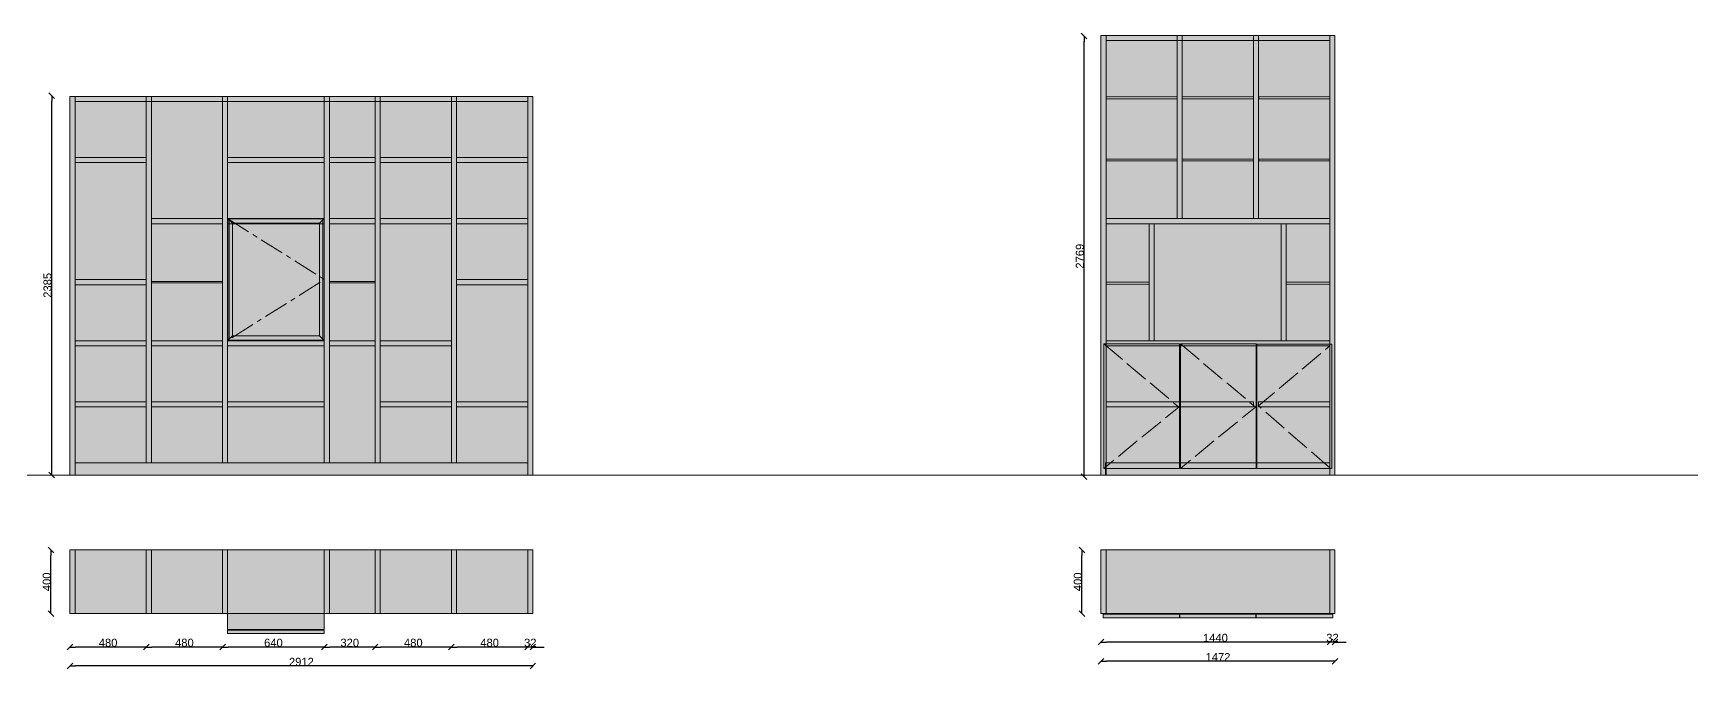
# Model space of a CAD drawing. Header units: millimetres. Extents: x -21288 to 39740, y -2987 to 21739.
# Drawn here: x 8054 to 18488, y 5854 to 9850 of the extents above; entities that cross this region are included whole.
import ezdxf

# ---------------------------------------------------------------- set-up
doc = ezdxf.new("R2010")
doc.units = ezdxf.units.MM
doc.header["$LTSCALE"] = 50
doc.header["$PDMODE"] = 1
doc.header["$PDSIZE"] = -2
doc.linetypes.add('ISO-02 Linea a tratti', pattern=[3.81, 3.048, -0.762])
doc.linetypes.add('ラインタイプ-30', pattern=[5, 3.125, -0.625, 0.625, -0.625])
doc.layers.get('0').update_dxf_attribs({"lineweight": 18})
doc.layers.add('Linee arredi', color=3, linetype='Continuous', lineweight=5)
doc.layers.add('Quote', color=7, linetype='Continuous', lineweight=5)
doc.styles.add('Arial', font='Arial.ttf')
doc.dimstyles.new('M&C_quote arredo', dxfattribs={"dimtxt": 50.344329, "dimasz": 35.34668, "dimexe": 0, "dimexo": 0, "dimgap": 0.5, "dimtad": 1, "dimdec": 0, "dimtxsty": 'Arial', "dimblk": 'VW_SLASH-2', "dimblk1": 'VW_SLASH-2', "dimblk2": 'VW_SLASH-2', "dimcen": 0, "dimse1": 1, "dimse2": 1, "dimazin": 0, "dimtfac": 1, "dimtdec": 0, "dimtix": 1, "dimtmove": 0, "dimatfit": 0, "dimldrblk": 'VW_SLASH-2', "dimfxl": 0, "dimfxlon": 1, "dimfrac": 2, "dimtolj": 1, "dimarcsym": 0})

# ---------------------------------------------------------------- blocks, each defined once
blk = doc.blocks.new('VW_SLASH-2')
at = {"color": 0, "linetype": 'ByBlock', "lineweight": -2, "transparency": 16777216}
blk.add_line((0, 0), (-1, 0), dxfattribs=at)
at = {"color": 0, "linetype": 'Continuous', "lineweight": -2, "transparency": 16777216, "flags": 128}
blk.add_lwpolyline([(0.5, 0.5), (-0.5, -0.5)], dxfattribs=at)
blk = doc.blocks.new('*D533')
at = {"layer": 'Defpoints', "color": 0, "transparency": 16777216}
for p in [(8170, 9457), (8322, 9457), (8322, 7072)]:
    blk.add_point(p, dxfattribs=at)
at = {"layer": 'Quote', "color": 0, "lineweight": -2, "transparency": 16777216}
blk.add_line((8170, 7108), (8170, 9422), dxfattribs=at)
at = {"layer": 'Quote', "color": 0, "lineweight": -2, "transparency": 16777216, "xscale": 35.3466796875, "yscale": 35.3466796875, "zscale": 35.3466796875}
for p, rotation in [((8170, 9457), 90), ((8170, 7072), 270)]:
    blk.add_blockref('VW_SLASH-2', p, dxfattribs=dict(at, rotation=rotation))
at = {"layer": 'Quote', "color": 0, "transparency": 16777216, "insert": (8144, 8265), "char_height": 50.3, "attachment_point": 5, "rotation": 90, "style": 'Arial'}
blk.add_mtext('\\A1;2385', dxfattribs=at)
blk = doc.blocks.new('*D534')
at = {"layer": 'Defpoints', "color": 0, "transparency": 16777216}
for p in [(8285, 6072), (11197, 6063), (8285, 5872)]:
    blk.add_point(p, dxfattribs=at)
at = {"layer": 'Quote', "color": 0, "lineweight": -2, "transparency": 16777216}
blk.add_line((11162, 5872), (8320, 5872), dxfattribs=at)
at = {"layer": 'Quote', "color": 0, "lineweight": -2, "transparency": 16777216, "xscale": 35.3466796875, "yscale": 35.3466796875, "zscale": 35.3466796875, "rotation": 180}
blk.add_blockref('VW_SLASH-2', (8285, 5872), dxfattribs=at)
at = {"layer": 'Quote', "color": 0, "lineweight": -2, "transparency": 16777216, "xscale": 35.3466796875, "yscale": 35.3466796875, "zscale": 35.3466796875}
blk.add_blockref('VW_SLASH-2', (11197, 5872), dxfattribs=at)
at = {"layer": 'Quote', "color": 0, "transparency": 16777216, "insert": (9741, 5898), "char_height": 50.3, "attachment_point": 5, "style": 'Arial'}
blk.add_mtext('\\A1;2912', dxfattribs=at)
blk = doc.blocks.new('*D535')
at = {"layer": 'Defpoints', "color": 0, "transparency": 16777216}
for p in [(8285, 6201), (8765, 6201), (8285, 5991)]:
    blk.add_point(p, dxfattribs=at)
at = {"layer": 'Quote', "color": 0, "lineweight": -2, "transparency": 16777216}
blk.add_line((8730, 5991), (8320, 5991), dxfattribs=at)
at = {"layer": 'Quote', "color": 0, "lineweight": -2, "transparency": 16777216, "xscale": 35.3466796875, "yscale": 35.3466796875, "zscale": 35.3466796875, "rotation": 180}
blk.add_blockref('VW_SLASH-2', (8285, 5991), dxfattribs=at)
at = {"layer": 'Quote', "color": 0, "lineweight": -2, "transparency": 16777216, "xscale": 35.3466796875, "yscale": 35.3466796875, "zscale": 35.3466796875}
blk.add_blockref('VW_SLASH-2', (8765, 5991), dxfattribs=at)
at = {"layer": 'Quote', "color": 0, "transparency": 16777216, "insert": (8525, 6018), "char_height": 50.3, "attachment_point": 5, "style": 'Arial'}
blk.add_mtext('\\A1;480', dxfattribs=at)
blk = doc.blocks.new('*D536')
at = {"layer": 'Defpoints', "color": 0, "transparency": 16777216}
for p in [(8765, 6201), (9245, 6201), (8765, 5991)]:
    blk.add_point(p, dxfattribs=at)
at = {"layer": 'Quote', "color": 0, "lineweight": -2, "transparency": 16777216}
blk.add_line((9210, 5991), (8800, 5991), dxfattribs=at)
at = {"layer": 'Quote', "color": 0, "lineweight": -2, "transparency": 16777216, "xscale": 35.3466796875, "yscale": 35.3466796875, "zscale": 35.3466796875, "rotation": 180}
blk.add_blockref('VW_SLASH-2', (8765, 5991), dxfattribs=at)
at = {"layer": 'Quote', "color": 0, "lineweight": -2, "transparency": 16777216, "xscale": 35.3466796875, "yscale": 35.3466796875, "zscale": 35.3466796875}
blk.add_blockref('VW_SLASH-2', (9245, 5991), dxfattribs=at)
at = {"layer": 'Quote', "color": 0, "transparency": 16777216, "insert": (9005, 6018), "char_height": 50.3, "attachment_point": 5, "style": 'Arial'}
blk.add_mtext('\\A1;480', dxfattribs=at)
blk = doc.blocks.new('*D537')
at = {"layer": 'Defpoints', "color": 0, "transparency": 16777216}
for p in [(9245, 6201), (9885, 6201), (9245, 5991)]:
    blk.add_point(p, dxfattribs=at)
at = {"layer": 'Quote', "color": 0, "lineweight": -2, "transparency": 16777216}
blk.add_line((9850, 5991), (9280, 5991), dxfattribs=at)
at = {"layer": 'Quote', "color": 0, "lineweight": -2, "transparency": 16777216, "xscale": 35.3466796875, "yscale": 35.3466796875, "zscale": 35.3466796875, "rotation": 180}
blk.add_blockref('VW_SLASH-2', (9245, 5991), dxfattribs=at)
at = {"layer": 'Quote', "color": 0, "lineweight": -2, "transparency": 16777216, "xscale": 35.3466796875, "yscale": 35.3466796875, "zscale": 35.3466796875}
blk.add_blockref('VW_SLASH-2', (9885, 5991), dxfattribs=at)
at = {"layer": 'Quote', "color": 0, "transparency": 16777216, "insert": (9565, 6018), "char_height": 50.3, "attachment_point": 5, "style": 'Arial'}
blk.add_mtext('\\A1;640', dxfattribs=at)
blk = doc.blocks.new('*D538')
at = {"layer": 'Defpoints', "color": 0, "transparency": 16777216}
for p in [(9885, 6201), (10205, 6201), (9885, 5991)]:
    blk.add_point(p, dxfattribs=at)
at = {"layer": 'Quote', "color": 0, "lineweight": -2, "transparency": 16777216}
blk.add_line((10170, 5991), (9920, 5991), dxfattribs=at)
at = {"layer": 'Quote', "color": 0, "lineweight": -2, "transparency": 16777216, "xscale": 35.3466796875, "yscale": 35.3466796875, "zscale": 35.3466796875, "rotation": 180}
blk.add_blockref('VW_SLASH-2', (9885, 5991), dxfattribs=at)
at = {"layer": 'Quote', "color": 0, "lineweight": -2, "transparency": 16777216, "xscale": 35.3466796875, "yscale": 35.3466796875, "zscale": 35.3466796875}
blk.add_blockref('VW_SLASH-2', (10205, 5991), dxfattribs=at)
at = {"layer": 'Quote', "color": 0, "transparency": 16777216, "insert": (10045, 6018), "char_height": 50.3, "attachment_point": 5, "style": 'Arial'}
blk.add_mtext('\\A1;320', dxfattribs=at)
blk = doc.blocks.new('*D539')
at = {"layer": 'Defpoints', "color": 0, "transparency": 16777216}
for p in [(10205, 6201), (10685, 6201), (10205, 5991)]:
    blk.add_point(p, dxfattribs=at)
at = {"layer": 'Quote', "color": 0, "lineweight": -2, "transparency": 16777216}
blk.add_line((10650, 5991), (10240, 5991), dxfattribs=at)
at = {"layer": 'Quote', "color": 0, "lineweight": -2, "transparency": 16777216, "xscale": 35.3466796875, "yscale": 35.3466796875, "zscale": 35.3466796875, "rotation": 180}
blk.add_blockref('VW_SLASH-2', (10205, 5991), dxfattribs=at)
at = {"layer": 'Quote', "color": 0, "lineweight": -2, "transparency": 16777216, "xscale": 35.3466796875, "yscale": 35.3466796875, "zscale": 35.3466796875}
blk.add_blockref('VW_SLASH-2', (10685, 5991), dxfattribs=at)
at = {"layer": 'Quote', "color": 0, "transparency": 16777216, "insert": (10445, 6018), "char_height": 50.3, "attachment_point": 5, "style": 'Arial'}
blk.add_mtext('\\A1;480', dxfattribs=at)
blk = doc.blocks.new('*D540')
at = {"layer": 'Defpoints', "color": 0, "transparency": 16777216}
for p in [(10685, 6201), (11165, 6201), (10685, 5991)]:
    blk.add_point(p, dxfattribs=at)
at = {"layer": 'Quote', "color": 0, "lineweight": -2, "transparency": 16777216}
blk.add_line((11130, 5991), (10720, 5991), dxfattribs=at)
at = {"layer": 'Quote', "color": 0, "lineweight": -2, "transparency": 16777216, "xscale": 35.3466796875, "yscale": 35.3466796875, "zscale": 35.3466796875, "rotation": 180}
blk.add_blockref('VW_SLASH-2', (10685, 5991), dxfattribs=at)
at = {"layer": 'Quote', "color": 0, "lineweight": -2, "transparency": 16777216, "xscale": 35.3466796875, "yscale": 35.3466796875, "zscale": 35.3466796875}
blk.add_blockref('VW_SLASH-2', (11165, 5991), dxfattribs=at)
at = {"layer": 'Quote', "color": 0, "transparency": 16777216, "insert": (10925, 6018), "char_height": 50.3, "attachment_point": 5, "style": 'Arial'}
blk.add_mtext('\\A1;480', dxfattribs=at)
blk = doc.blocks.new('*D541')
at = {"layer": 'Defpoints', "color": 0, "transparency": 16777216}
for p in [(11165, 6201), (11197, 6201), (11165, 5991)]:
    blk.add_point(p, dxfattribs=at)
at = {"layer": 'Quote', "color": 0, "lineweight": -2, "transparency": 16777216}
for p, q in [((11130, 5991), (11094, 5991)), ((11197, 5991), (11165, 5991)), ((11232, 5991), (11268, 5991))]:
    blk.add_line(p, q, dxfattribs=at)
at = {"layer": 'Quote', "color": 0, "lineweight": -2, "transparency": 16777216, "xscale": 35.3466796875, "yscale": 35.3466796875, "zscale": 35.3466796875}
blk.add_blockref('VW_SLASH-2', (11165, 5991), dxfattribs=at)
at = {"layer": 'Quote', "color": 0, "lineweight": -2, "transparency": 16777216, "xscale": 35.3466796875, "yscale": 35.3466796875, "zscale": 35.3466796875, "rotation": 180}
blk.add_blockref('VW_SLASH-2', (11197, 5991), dxfattribs=at)
at = {"layer": 'Quote', "color": 0, "transparency": 16777216, "insert": (11181, 6018), "char_height": 50.3, "attachment_point": 5, "style": 'Arial'}
blk.add_mtext('\\A1;32', dxfattribs=at)
blk = doc.blocks.new('*D547')
at = {"layer": 'Defpoints', "color": 0, "transparency": 16777216}
for p in [(8165, 6601), (8317, 6601), (8317, 6201)]:
    blk.add_point(p, dxfattribs=at)
at = {"layer": 'Quote', "color": 0, "lineweight": -2, "transparency": 16777216}
blk.add_line((8165, 6237), (8165, 6566), dxfattribs=at)
at = {"layer": 'Quote', "color": 0, "lineweight": -2, "transparency": 16777216, "xscale": 35.3466796875, "yscale": 35.3466796875, "zscale": 35.3466796875}
for p, rotation in [((8165, 6601), 90), ((8165, 6201), 270)]:
    blk.add_blockref('VW_SLASH-2', p, dxfattribs=dict(at, rotation=rotation))
at = {"layer": 'Quote', "color": 0, "transparency": 16777216, "insert": (8139, 6401), "char_height": 50.3, "attachment_point": 5, "rotation": 90, "style": 'Arial'}
blk.add_mtext('\\A1;400', dxfattribs=at)
blk = doc.blocks.new('Gruppo-169')
h = blk.add_hatch(color=256)
h.dxf.hatch_style = 1
h.set_gradient(color1=(196, 255, 255), tint=1)
h.paths.add_polyline_path([(-34025, -22294), (-34043, -22294), (-34043, -23002), (-34025, -23002), (-33495, -22667), (-33495, -22629)])
h.paths.add_polyline_path([(-33495, -22294), (-34025, -22294), (-33495, -22629)], flags=17)
h = blk.add_hatch(color=256)
h.dxf.hatch_style = 1
h.set_gradient(color1=(196, 255, 255), tint=1)
h.paths.add_polyline_path([(-33495, -22667), (-34025, -23002), (-33495, -23002)])
at = {"layer": 'Linee arredi', "linetype": 'Continuous', "lineweight": 5}
h = blk.add_hatch(color=252, dxfattribs=at)
h.paths.add_polyline_path([(-34073, -22264), (-34073, -23032), (-33465, -23032), (-33465, -22264)])
h.paths.add_polyline_path([(-33495, -23002), (-34043, -23002), (-34043, -22294), (-33495, -22294)], flags=16)
h = blk.add_hatch(color=256, dxfattribs=at)
h.set_gradient(color1=(187, 187, 187), color2=(187, 187, 187))
h.paths.add_polyline_path([(-34073, -22264), (-33465, -22264), (-33465, -22267), (-34073, -22267)])
h = blk.add_hatch(color=256, dxfattribs=at)
h.set_gradient(color1=(187, 187, 187), color2=(136, 136, 136), name='CYLINDER')
h.paths.add_polyline_path([(-34073, -22267), (-34063, -22267), (-34063, -23029), (-34073, -23029)])
h = blk.add_hatch(color=256, dxfattribs=at)
h.set_gradient(color1=(187, 187, 187), color2=(136, 136, 136), name='INVCYLINDER')
h.paths.add_polyline_path([(-33465, -23029), (-33475, -23029), (-33475, -22267), (-33465, -22267)])
h = blk.add_hatch(color=256, dxfattribs=at)
h.set_gradient(color1=(187, 187, 187), color2=(187, 187, 187))
h.paths.add_polyline_path([(-34073, -23029), (-33465, -23029), (-33465, -23032), (-34073, -23032)])
at = {"layer": 'Linee arredi'}
for p, q in [((-34073, -22264), (-34043, -22294)), ((-33465, -22264), (-33495, -22294)), ((-34043, -23002), (-34073, -23032)), ((-33495, -23002), (-33465, -23032))]:
    blk.add_line(p, q, dxfattribs=at)
at = {"layer": 'Linee arredi', "flags": 128}
for points in [[(-34073, -22264), (-34073, -23032), (-33465, -23032), (-33465, -22264)], [(-34073, -22264), (-33465, -22264), (-33465, -22267), (-34073, -22267)], [(-34073, -22267), (-34063, -22267), (-34063, -23029), (-34073, -23029)], [(-33495, -23002), (-34043, -23002), (-34043, -22294), (-33495, -22294)], [(-33465, -23029), (-33475, -23029), (-33475, -22267), (-33465, -22267)], [(-34073, -23029), (-33465, -23029), (-33465, -23032), (-34073, -23032)]]:
    blk.add_lwpolyline(points, close=True, dxfattribs=at)
at = {"layer": 'Linee arredi', "linetype": 'ラインタイプ-30', "lineweight": 5, "flags": 128}
blk.add_lwpolyline([(-34073, -22264), (-33465, -22648), (-34073, -23032)], dxfattribs=at)
blk = doc.blocks.new('*D548')
at = {"layer": 'Defpoints', "color": 0, "transparency": 16777216}
for p in [(14665, 9832), (14771, 9832), (15128, 7063)]:
    blk.add_point(p, dxfattribs=at)
at = {"layer": 'Quote', "color": 0, "lineweight": -2, "transparency": 16777216}
blk.add_line((14665, 7099), (14665, 9797), dxfattribs=at)
at = {"layer": 'Quote', "color": 0, "lineweight": -2, "transparency": 16777216, "xscale": 35.3466796875, "yscale": 35.3466796875, "zscale": 35.3466796875}
for p, rotation in [((14665, 9832), 90), ((14665, 7063), 270)]:
    blk.add_blockref('VW_SLASH-2', p, dxfattribs=dict(at, rotation=rotation))
at = {"layer": 'Quote', "color": 0, "transparency": 16777216, "insert": (14638, 8448), "char_height": 50.3, "attachment_point": 5, "rotation": 90, "style": 'Arial'}
blk.add_mtext('\\A1;2769', dxfattribs=at)
blk = doc.blocks.new('*D549')
at = {"layer": 'Defpoints', "color": 0, "transparency": 16777216}
for p in [(14771, 7148), (16211, 7072), (14771, 6022)]:
    blk.add_point(p, dxfattribs=at)
at = {"layer": 'Quote', "color": 0, "lineweight": -2, "transparency": 16777216}
blk.add_line((16175, 6022), (14806, 6022), dxfattribs=at)
at = {"layer": 'Quote', "color": 0, "lineweight": -2, "transparency": 16777216, "xscale": 35.3466796875, "yscale": 35.3466796875, "zscale": 35.3466796875, "rotation": 180}
blk.add_blockref('VW_SLASH-2', (14771, 6022), dxfattribs=at)
at = {"layer": 'Quote', "color": 0, "lineweight": -2, "transparency": 16777216, "xscale": 35.3466796875, "yscale": 35.3466796875, "zscale": 35.3466796875}
blk.add_blockref('VW_SLASH-2', (16211, 6022), dxfattribs=at)
at = {"layer": 'Quote', "color": 0, "transparency": 16777216, "insert": (15491, 6049), "char_height": 50.3, "attachment_point": 5, "style": 'Arial'}
blk.add_mtext('\\A1;1440', dxfattribs=at)
blk = doc.blocks.new('*D550')
at = {"layer": 'Defpoints', "color": 0, "transparency": 16777216}
for p in [(16211, 7072), (16243, 7072), (16211, 6022)]:
    blk.add_point(p, dxfattribs=at)
at = {"layer": 'Quote', "color": 0, "lineweight": -2, "transparency": 16777216}
for p, q in [((16175, 6022), (16140, 6022)), ((16243, 6022), (16211, 6022)), ((16278, 6022), (16313, 6022))]:
    blk.add_line(p, q, dxfattribs=at)
at = {"layer": 'Quote', "color": 0, "lineweight": -2, "transparency": 16777216, "xscale": 35.3466796875, "yscale": 35.3466796875, "zscale": 35.3466796875}
blk.add_blockref('VW_SLASH-2', (16211, 6022), dxfattribs=at)
at = {"layer": 'Quote', "color": 0, "lineweight": -2, "transparency": 16777216, "xscale": 35.3466796875, "yscale": 35.3466796875, "zscale": 35.3466796875, "rotation": 180}
blk.add_blockref('VW_SLASH-2', (16243, 6022), dxfattribs=at)
at = {"layer": 'Quote', "color": 0, "transparency": 16777216, "insert": (16227, 6049), "char_height": 50.3, "attachment_point": 5, "style": 'Arial'}
blk.add_mtext('\\A1;32', dxfattribs=at)
blk = doc.blocks.new('*D551')
at = {"layer": 'Defpoints', "color": 0, "transparency": 16777216}
for p in [(14771, 7072), (16243, 7072), (14771, 5902)]:
    blk.add_point(p, dxfattribs=at)
at = {"layer": 'Quote', "color": 0, "lineweight": -2, "transparency": 16777216}
blk.add_line((16207, 5902), (14806, 5902), dxfattribs=at)
at = {"layer": 'Quote', "color": 0, "lineweight": -2, "transparency": 16777216, "xscale": 35.3466796875, "yscale": 35.3466796875, "zscale": 35.3466796875, "rotation": 180}
blk.add_blockref('VW_SLASH-2', (14771, 5902), dxfattribs=at)
at = {"layer": 'Quote', "color": 0, "lineweight": -2, "transparency": 16777216, "xscale": 35.3466796875, "yscale": 35.3466796875, "zscale": 35.3466796875}
blk.add_blockref('VW_SLASH-2', (16243, 5902), dxfattribs=at)
at = {"layer": 'Quote', "color": 0, "transparency": 16777216, "insert": (15507, 5928), "char_height": 50.3, "attachment_point": 5, "style": 'Arial'}
blk.add_mtext('\\A1;1472', dxfattribs=at)
blk = doc.blocks.new('*D562')
at = {"layer": 'Defpoints', "color": 0, "transparency": 16777216}
for p in [(14651, 6601), (14803, 6601), (14803, 6201)]:
    blk.add_point(p, dxfattribs=at)
at = {"layer": 'Quote', "color": 0, "lineweight": -2, "transparency": 16777216}
blk.add_line((14651, 6237), (14651, 6566), dxfattribs=at)
at = {"layer": 'Quote', "color": 0, "lineweight": -2, "transparency": 16777216, "xscale": 35.3466796875, "yscale": 35.3466796875, "zscale": 35.3466796875}
for p, rotation in [((14651, 6601), 90), ((14651, 6201), 270)]:
    blk.add_blockref('VW_SLASH-2', p, dxfattribs=dict(at, rotation=rotation))
at = {"layer": 'Quote', "color": 0, "transparency": 16777216, "insert": (14625, 6401), "char_height": 50.3, "attachment_point": 5, "rotation": 90, "style": 'Arial'}
blk.add_mtext('\\A1;400', dxfattribs=at)

msp = doc.modelspace()

# ---------------------------------------------------------------- hatches: boundary and pattern name
at = {"layer": 'Linee arredi'}
h = msp.add_hatch(color=7, dxfattribs=at)
h.dxf.hatch_style = 1
h.paths.add_polyline_path([(14770.65, 9836.47), (14802.65, 9836.47), (14802.65, 7072.47), (14770.65, 7072.47)])
h = msp.add_hatch(color=7, dxfattribs=at)
h.dxf.hatch_style = 1
h.paths.add_polyline_path([(14802.65, 9804.47), (14802.65, 9836.47), (16210.65, 9836.47), (16210.65, 9804.47)])
h = msp.add_hatch(color=7, dxfattribs=at)
h.dxf.hatch_style = 1
h.paths.add_polyline_path([(15249.65, 9836.47), (15281.65, 9836.47), (15281.65, 8684.58), (15249.65, 8684.58)])
h = msp.add_hatch(color=7, dxfattribs=at)
h.dxf.hatch_style = 1
h.paths.add_polyline_path([(15730.65, 9836.47), (15762.65, 9836.47), (15762.65, 8684.58), (15730.65, 8684.58)])
h = msp.add_hatch(color=7, dxfattribs=at)
h.dxf.hatch_style = 1
h.paths.add_polyline_path([(16210.65, 9836.47), (16242.65, 9836.47), (16242.65, 7072.47), (16210.65, 7072.47)])
h = msp.add_hatch(color=254, dxfattribs=at)
h.dxf.hatch_style = 1
h.paths.add_polyline_path([(15249.65, 9804.47), (14802.65, 9804.47), (14802.65, 9448.99), (15249.65, 9448.99)])
h = msp.add_hatch(color=254, dxfattribs=at)
h.dxf.hatch_style = 1
h.paths.add_polyline_path([(15730.65, 9058.52), (15730.65, 9436.99), (15281.65, 9436.99), (15281.65, 9058.52)])
h.paths.add_polyline_path([(15730.65, 9448.99), (15730.65, 9804.47), (15281.65, 9804.47), (15281.65, 9448.99)])
h.paths.add_polyline_path([(15281.65, 9046.52), (15281.65, 8684.58), (15730.65, 8684.58), (15730.65, 9046.52)])
h = msp.add_hatch(color=254, dxfattribs=at)
h.dxf.hatch_style = 1
h.paths.add_polyline_path([(15762.65, 8684.58), (16210.65, 8684.58), (16210.65, 9046.52), (15762.65, 9046.52)])
h.paths.add_polyline_path([(15762.65, 9058.52), (16210.65, 9058.52), (16210.65, 9436.99), (15762.65, 9436.99)])
h.paths.add_polyline_path([(16210.65, 9448.99), (16210.65, 9804.47), (15762.65, 9804.47), (15762.65, 9448.99)])
h = msp.add_hatch(color=7, dxfattribs=at)
h.dxf.hatch_style = 1
h.paths.add_polyline_path([(8284.98, 9452.47), (8316.98, 9452.47), (8316.98, 7072.47), (8284.98, 7072.47)])
h = msp.add_hatch(color=7, dxfattribs=at)
h.dxf.hatch_style = 1
h.paths.add_polyline_path([(8316.98, 9420.47), (8316.98, 9452.47), (11164.98, 9452.47), (11164.98, 9420.47)])
h = msp.add_hatch(color=254, dxfattribs=at)
h.dxf.hatch_style = 1
h.paths.add_polyline_path([(8316.98, 9420.47), (8316.98, 9068.52), (8764.98, 9068.52), (8764.98, 9420.47)])
h.paths.add_polyline_path([(8316.98, 8300.63), (8764.98, 8300.63), (8764.98, 9036.52), (8316.98, 9036.52)])
h.paths.add_polyline_path([(8796.98, 8684.58), (9244.98, 8684.58), (9244.98, 9420.47), (8796.98, 9420.47)])
h.paths.add_polyline_path([(8796.98, 8652.58), (8796.98, 8288.58), (9244.98, 8288.58), (9244.98, 8652.58)])
h.paths.add_polyline_path([(8796.98, 8280.58), (8796.98, 7916.68), (9244.98, 7916.68), (9244.98, 8280.58)])
h.paths.add_polyline_path([(8316.98, 8268.63), (8316.98, 7916.68), (8764.98, 7916.68), (8764.98, 8268.63)])
h.paths.add_polyline_path([(9884.98, 8685.68), (9884.98, 9036.52), (9276.98, 9036.52), (9276.98, 8685.9), (9277.21, 8685.68)])
h.paths.add_polyline_path([(9884.98, 9068.52), (9884.98, 9420.47), (9276.98, 9420.47), (9276.98, 9068.52)])
h.paths.add_polyline_path([(9916.98, 9068.52), (10204.98, 9068.52), (10204.98, 9420.47), (9916.98, 9420.47)])
h.paths.add_polyline_path([(9916.98, 8684.58), (10204.98, 8684.58), (10204.98, 9036.52), (9916.98, 9036.52)])
h.paths.add_polyline_path([(10236.98, 9036.52), (10236.98, 8684.58), (10684.98, 8684.58), (10684.98, 9036.52)])
h.paths.add_polyline_path([(10236.98, 9420.47), (10236.98, 9068.52), (10684.98, 9068.52), (10684.98, 9420.47)])
h.paths.add_polyline_path([(11164.98, 9068.52), (11164.98, 9420.47), (10716.98, 9420.47), (10716.98, 9068.52)])
h.paths.add_polyline_path([(10716.98, 9036.52), (10716.98, 8684.58), (11164.98, 8684.58), (11164.98, 9036.52)])
h.paths.add_polyline_path([(11164.98, 8300.63), (11164.98, 8652.58), (10716.98, 8652.58), (10716.98, 8300.63)])
h.paths.add_polyline_path([(10684.98, 8652.58), (10236.98, 8652.58), (10236.98, 7916.68), (10684.98, 7916.68)])
h.paths.add_polyline_path([(10204.98, 8652.58), (9916.98, 8652.58), (9916.98, 8288.58), (10204.98, 8288.58)])
h.paths.add_polyline_path([(10204.98, 8280.58), (9916.98, 8280.58), (9916.98, 7916.68), (10204.98, 7916.68)])
h.paths.add_polyline_path([(9916.98, 7884.68), (9916.98, 7148.47), (10204.98, 7148.47), (10204.98, 7884.68)])
h.paths.add_polyline_path([(10236.98, 7884.68), (10236.98, 7532.73), (10684.98, 7532.73), (10684.98, 7884.68)])
h.paths.add_polyline_path([(11164.98, 8268.63), (10716.98, 8268.63), (10716.98, 7532.73), (11164.98, 7532.73)])
h.paths.add_polyline_path([(10716.98, 7500.73), (10716.98, 7148.47), (11164.98, 7148.47), (11164.98, 7500.73)])
h.paths.add_polyline_path([(10684.98, 7500.73), (10236.98, 7500.73), (10236.98, 7148.47), (10684.98, 7148.47)])
h.paths.add_polyline_path([(9884.98, 7500.73), (9276.98, 7500.73), (9276.98, 7148.47), (9884.98, 7148.47)])
h.paths.add_polyline_path([(9884.98, 7532.73), (9884.98, 7884.68), (9276.98, 7884.68), (9276.98, 7532.73)])
h.paths.add_polyline_path([(9244.98, 7884.68), (8796.98, 7884.68), (8796.98, 7532.73), (9244.98, 7532.73)])
h.paths.add_polyline_path([(9244.98, 7500.73), (8796.98, 7500.73), (8796.98, 7148.47), (9244.98, 7148.47)])
h.paths.add_polyline_path([(8316.98, 7500.73), (8316.98, 7148.47), (8764.98, 7148.47), (8764.98, 7500.73)])
h.paths.add_polyline_path([(8764.98, 7532.73), (8764.98, 7884.68), (8316.98, 7884.68), (8316.98, 7532.73)])
h = msp.add_hatch(color=7, dxfattribs=at)
h.dxf.hatch_style = 1
h.paths.add_polyline_path([(8764.98, 9452.47), (8796.98, 9452.47), (8796.98, 7148.47), (8764.98, 7148.47)])
h = msp.add_hatch(color=7, dxfattribs=at)
h.dxf.hatch_style = 1
h.paths.add_polyline_path([(9244.98, 9452.47), (9276.98, 9452.47), (9276.98, 7148.47), (9244.98, 7148.47)])
h = msp.add_hatch(color=7, dxfattribs=at)
h.dxf.hatch_style = 1
h.paths.add_polyline_path([(9884.98, 9452.47), (9916.98, 9452.47), (9916.98, 7148.47), (9884.98, 7148.47)])
h = msp.add_hatch(color=7, dxfattribs=at)
h.dxf.hatch_style = 1
h.paths.add_polyline_path([(10204.98, 9452.47), (10236.98, 9452.47), (10236.98, 7148.47), (10204.98, 7148.47)])
h = msp.add_hatch(color=7, dxfattribs=at)
h.dxf.hatch_style = 1
h.paths.add_polyline_path([(10684.98, 9452.47), (10716.98, 9452.47), (10716.98, 7148.47), (10684.98, 7148.47)])
h = msp.add_hatch(color=7, dxfattribs=at)
h.dxf.hatch_style = 1
h.paths.add_polyline_path([(11164.98, 9452.47), (11196.98, 9452.47), (11196.98, 7072.47), (11164.98, 7072.47)])
h = msp.add_hatch(color=254, dxfattribs=at)
h.dxf.hatch_style = 1
h.paths.add_polyline_path([(15249.65, 9436.99), (14802.65, 9436.99), (14802.65, 9058.52), (15249.65, 9058.52)])
h.paths.add_polyline_path([(15249.65, 9046.52), (14802.65, 9046.52), (14802.65, 8684.58), (15249.65, 8684.58)])
h = msp.add_hatch(color=7, dxfattribs=at)
h.dxf.hatch_style = 1
h.paths.add_polyline_path([(8316.98, 9036.52), (8316.98, 9068.52), (8764.98, 9068.52), (8764.98, 9036.52)])
h = msp.add_hatch(color=7, dxfattribs=at)
h.dxf.hatch_style = 1
h.paths.add_polyline_path([(9276.98, 9036.52), (9276.98, 9068.52), (9884.98, 9068.52), (9884.98, 9036.52)])
h = msp.add_hatch(color=7, dxfattribs=at)
h.dxf.hatch_style = 1
h.paths.add_polyline_path([(9916.98, 9036.52), (9916.98, 9068.52), (10204.98, 9068.52), (10204.98, 9036.52)])
h = msp.add_hatch(color=7, dxfattribs=at)
h.dxf.hatch_style = 1
h.paths.add_polyline_path([(10236.98, 9036.52), (10236.98, 9068.52), (10684.98, 9068.52), (10684.98, 9036.52)])
h = msp.add_hatch(color=7, dxfattribs=at)
h.dxf.hatch_style = 1
h.paths.add_polyline_path([(10716.98, 9036.52), (10716.98, 9068.52), (11164.98, 9068.52), (11164.98, 9036.52)])
h = msp.add_hatch(color=7, dxfattribs=at)
h.dxf.hatch_style = 1
h.paths.add_polyline_path([(8796.98, 8652.58), (8796.98, 8684.58), (9244.98, 8684.58), (9244.98, 8652.58)])
h = msp.add_hatch(color=7, dxfattribs=at)
h.dxf.hatch_style = 1
h.paths.add_polyline_path([(9916.98, 8652.58), (9916.98, 8684.58), (10204.98, 8684.58), (10204.98, 8652.58)])
h = msp.add_hatch(color=7, dxfattribs=at)
h.dxf.hatch_style = 1
h.paths.add_polyline_path([(10236.98, 8652.58), (10236.98, 8684.58), (10684.98, 8684.58), (10684.98, 8652.58)])
h = msp.add_hatch(color=7, dxfattribs=at)
h.dxf.hatch_style = 1
h.paths.add_polyline_path([(10716.98, 8652.58), (10716.98, 8684.58), (11164.98, 8684.58), (11164.98, 8652.58)])
h = msp.add_hatch(color=7, dxfattribs=at)
h.dxf.hatch_style = 1
h.paths.add_polyline_path([(14802.65, 8652.58), (14802.65, 8684.58), (16210.65, 8684.58), (16210.65, 8652.58)])
h = msp.add_hatch(color=253, dxfattribs=at)
h.dxf.hatch_style = 1
h.paths.add_polyline_path([(9244.98, 8652.58), (8796.98, 8652.58), (8796.98, 8288.58), (9244.98, 8288.58)])
h.paths.add_polyline_path([(9244.98, 7916.68), (9244.98, 8280.58), (8796.98, 8280.58), (8796.98, 7916.68)])
h = msp.add_hatch(color=253, dxfattribs=at)
h.dxf.hatch_style = 1
h.paths.add_polyline_path([(10204.98, 8288.58), (10204.98, 8652.58), (9916.98, 8652.58), (9916.98, 8288.58)])
h.paths.add_polyline_path([(9916.98, 7916.68), (10204.98, 7916.68), (10204.98, 8280.58), (9916.98, 8280.58)])
h = msp.add_hatch(color=253, dxfattribs=at)
h.dxf.hatch_style = 1
h.paths.add_polyline_path([(10236.98, 7916.68), (10684.98, 7916.68), (10684.98, 8652.58), (10236.98, 8652.58)])
h = msp.add_hatch(color=253, dxfattribs=at)
h.dxf.hatch_style = 1
h.paths.add_polyline_path([(15935.65, 8284.63), (16210.65, 8284.63), (16210.65, 8652.58), (15935.65, 8652.58)])
h.paths.add_polyline_path([(15073.65, 8652.58), (14802.65, 8652.58), (14802.65, 8284.63), (15073.65, 8284.63)])
h.paths.add_polyline_path([(15105.65, 8652.58), (15105.65, 7916.68), (15903.65, 7916.68), (15903.65, 8652.58)])
h.paths.add_polyline_path([(15935.65, 7916.68), (16210.65, 7916.68), (16210.65, 8272.63), (15935.65, 8272.63)])
h.paths.add_polyline_path([(15073.65, 8272.63), (14802.65, 8272.63), (14802.65, 7916.68), (15073.65, 7916.68)])
h = msp.add_hatch(color=7, dxfattribs=at)
h.dxf.hatch_style = 1
h.paths.add_polyline_path([(15073.65, 8652.58), (15105.65, 8652.58), (15105.65, 7916.68), (15073.65, 7916.68)])
h = msp.add_hatch(color=7, dxfattribs=at)
h.dxf.hatch_style = 1
h.paths.add_polyline_path([(15903.65, 8652.58), (15935.65, 8652.58), (15935.65, 7916.68), (15903.65, 7916.68)])
h = msp.add_hatch(color=7, dxfattribs=at)
h.dxf.hatch_style = 1
h.paths.add_polyline_path([(8316.98, 8268.63), (8316.98, 8300.63), (8764.98, 8300.63), (8764.98, 8268.63)])
h = msp.add_hatch(color=7, dxfattribs=at)
h.dxf.hatch_style = 1
h.paths.add_polyline_path([(10716.98, 8268.63), (10716.98, 8300.63), (11164.98, 8300.63), (11164.98, 8268.63)])
h = msp.add_hatch(color=7, dxfattribs=at)
h.dxf.hatch_style = 1
h.paths.add_polyline_path([(8316.98, 7884.68), (8316.98, 7916.68), (8764.98, 7916.68), (8764.98, 7884.68)])
h = msp.add_hatch(color=7, dxfattribs=at)
h.dxf.hatch_style = 1
h.paths.add_polyline_path([(8796.98, 7884.68), (8796.98, 7916.68), (9244.98, 7916.68), (9244.98, 7884.68)])
h = msp.add_hatch(color=7, dxfattribs=at)
h.dxf.hatch_style = 1
h.paths.add_polyline_path([(9276.98, 7884.68), (9276.98, 7916.68), (9884.98, 7916.68), (9884.98, 7884.68)])
h = msp.add_hatch(color=7, dxfattribs=at)
h.dxf.hatch_style = 1
h.paths.add_polyline_path([(9916.98, 7884.68), (9916.98, 7916.68), (10204.98, 7916.68), (10204.98, 7884.68)])
h = msp.add_hatch(color=7, dxfattribs=at)
h.dxf.hatch_style = 1
h.paths.add_polyline_path([(10236.98, 7884.68), (10236.98, 7916.68), (10684.98, 7916.68), (10684.98, 7884.68)])
h = msp.add_hatch(color=252, dxfattribs=at)
h.dxf.hatch_style = 1
h.paths.add_polyline_path([(14788.65, 7896.49), (15264.99, 7896.49), (15264.99, 7113.78), (14788.65, 7113.78)])
h = msp.add_hatch(color=7, dxfattribs=at)
h.dxf.hatch_style = 1
h.paths.add_polyline_path([(14802.64, 7884.68), (14802.64, 7916.68), (16210.65, 7916.68), (16210.65, 7884.68)])
h = msp.add_hatch(color=252, dxfattribs=at)
h.dxf.hatch_style = 1
h.paths.add_polyline_path([(15270.98, 7896.49), (15747.31, 7896.49), (15747.31, 7113.78), (15270.98, 7113.78)])
h = msp.add_hatch(color=252, dxfattribs=at)
h.dxf.hatch_style = 1
h.paths.add_polyline_path([(15751.65, 7895.49), (16222.65, 7895.49), (16222.65, 7113.78), (15751.65, 7113.78)])
h = msp.add_hatch(color=7, dxfattribs=at)
h.dxf.hatch_style = 1
h.paths.add_polyline_path([(8316.98, 7500.73), (8316.98, 7532.73), (8764.98, 7532.73), (8764.98, 7500.73)])
h = msp.add_hatch(color=7, dxfattribs=at)
h.dxf.hatch_style = 1
h.paths.add_polyline_path([(8796.98, 7500.73), (8796.98, 7532.73), (9244.98, 7532.73), (9244.98, 7500.73)])
h = msp.add_hatch(color=7, dxfattribs=at)
h.dxf.hatch_style = 1
h.paths.add_polyline_path([(9276.98, 7500.73), (9276.98, 7532.73), (9884.98, 7532.73), (9884.98, 7500.73)])
h = msp.add_hatch(color=7, dxfattribs=at)
h.dxf.hatch_style = 1
h.paths.add_polyline_path([(10236.98, 7500.73), (10236.98, 7532.73), (10684.98, 7532.73), (10684.98, 7500.73)])
h = msp.add_hatch(color=7, dxfattribs=at)
h.dxf.hatch_style = 1
h.paths.add_polyline_path([(10716.98, 7500.73), (10716.98, 7532.73), (11164.98, 7532.73), (11164.98, 7500.73)])
h = msp.add_hatch(color=7, dxfattribs=at)
h.dxf.hatch_style = 1
h.paths.add_polyline_path([(8316.98, 7072.47), (8316.98, 7148.47), (11164.98, 7148.47), (11164.98, 7072.47)])
h = msp.add_hatch(color=7, dxfattribs=at)
h.dxf.hatch_style = 1
h.paths.add_polyline_path([(14799.65, 7072.47), (14799.65, 7148.47), (16210.65, 7148.47), (16210.65, 7072.47)])
h = msp.add_hatch(color=7, dxfattribs=at)
h.dxf.hatch_style = 1
h.paths.add_polyline_path([(8284.98, 6601.49), (8316.98, 6601.49), (8316.98, 6201.49), (8284.98, 6201.49)])
h = msp.add_hatch(color=7, dxfattribs=at)
h.dxf.hatch_style = 1
h.paths.add_polyline_path([(8316.98, 6601.49), (8764.98, 6601.49), (8764.98, 6201.49), (8316.98, 6201.49)])
h = msp.add_hatch(color=7, dxfattribs=at)
h.dxf.hatch_style = 1
h.paths.add_polyline_path([(8764.98, 6601.49), (8796.98, 6601.49), (8796.98, 6201.49), (8764.98, 6201.49)])
h = msp.add_hatch(color=7, dxfattribs=at)
h.dxf.hatch_style = 1
h.paths.add_polyline_path([(8796.98, 6601.49), (9244.98, 6601.49), (9244.98, 6201.49), (8796.98, 6201.49)])
h = msp.add_hatch(color=7, dxfattribs=at)
h.dxf.hatch_style = 1
h.paths.add_polyline_path([(9244.98, 6601.49), (9276.98, 6601.49), (9276.98, 6201.49), (9244.98, 6201.49)])
h = msp.add_hatch(color=7, dxfattribs=at)
h.dxf.hatch_style = 1
h.paths.add_polyline_path([(9276.98, 6601.49), (9884.98, 6601.49), (9884.98, 6201.49), (9276.98, 6201.49)])
h = msp.add_hatch(color=7, dxfattribs=at)
h.dxf.hatch_style = 1
h.paths.add_polyline_path([(9884.98, 6601.49), (9916.98, 6601.49), (9916.98, 6201.49), (9884.98, 6201.49)])
h = msp.add_hatch(color=7, dxfattribs=at)
h.dxf.hatch_style = 1
h.paths.add_polyline_path([(9916.98, 6601.49), (10204.98, 6601.49), (10204.98, 6201.49), (9916.98, 6201.49)])
h = msp.add_hatch(color=7, dxfattribs=at)
h.dxf.hatch_style = 1
h.paths.add_polyline_path([(10204.98, 6601.49), (10236.98, 6601.49), (10236.98, 6201.49), (10204.98, 6201.49)])
h = msp.add_hatch(color=7, dxfattribs=at)
h.dxf.hatch_style = 1
h.paths.add_polyline_path([(10236.98, 6601.49), (10684.98, 6601.49), (10684.98, 6201.49), (10236.98, 6201.49)])
h = msp.add_hatch(color=7, dxfattribs=at)
h.dxf.hatch_style = 1
h.paths.add_polyline_path([(10684.98, 6601.49), (10716.98, 6601.49), (10716.98, 6201.49), (10684.98, 6201.49)])
h = msp.add_hatch(color=7, dxfattribs=at)
h.dxf.hatch_style = 1
h.paths.add_polyline_path([(10716.98, 6601.49), (11164.98, 6601.49), (11164.98, 6201.49), (10716.98, 6201.49)])
h = msp.add_hatch(color=7, dxfattribs=at)
h.dxf.hatch_style = 1
h.paths.add_polyline_path([(11164.98, 6601.49), (11196.98, 6601.49), (11196.98, 6201.49), (11164.98, 6201.49)])
h = msp.add_hatch(color=7, dxfattribs=at)
h.dxf.hatch_style = 1
h.paths.add_polyline_path([(14770.65, 6601.49), (14802.65, 6601.49), (14802.65, 6201.49), (14770.65, 6201.49)])
h = msp.add_hatch(color=7, dxfattribs=at)
h.dxf.hatch_style = 1
h.paths.add_polyline_path([(14802.65, 6601.49), (16210.65, 6601.49), (16210.65, 6201.49), (14802.65, 6201.49)])
h = msp.add_hatch(color=7, dxfattribs=at)
h.dxf.hatch_style = 1
h.paths.add_polyline_path([(16210.65, 6601.49), (16242.65, 6601.49), (16242.65, 6201.49), (16210.65, 6201.49)])
h = msp.add_hatch(color=252, dxfattribs=at)
h.dxf.hatch_style = 1
h.paths.add_polyline_path([(9276.98, 6201.49), (9884.98, 6201.49), (9884.98, 6101.49), (9276.98, 6101.49)])
h = msp.add_hatch(color=252, dxfattribs=at)
h.dxf.hatch_style = 1
h.paths.add_polyline_path([(15264.99, 6197.47), (14785.65, 6197.47), (14785.65, 6175.47), (15264.99, 6175.47)])
h.paths.add_polyline_path([(15745.32, 6197.47), (15266.99, 6197.47), (15266.99, 6175.47), (15745.32, 6175.47)])
h.paths.add_polyline_path([(16229.18, 6197.47), (15747.32, 6197.47), (15747.32, 6175.47), (16229.18, 6175.47)])
h = msp.add_hatch(color=252, dxfattribs=at)
h.dxf.hatch_style = 1
h.paths.add_polyline_path([(9276.98, 6097.49), (9884.98, 6097.49), (9884.98, 6075.49), (9276.98, 6075.49)])

# ---------------------------------------------------------------- linework, layer by layer
msp.add_line((-21288.29, 7072.47), (39673.86, 7072.47))
at = {"layer": 'Linee arredi', "linetype": 'Continuous', "lineweight": 15, "transparency": 33554687, "flags": 128}
for points in [[(14770.65, 9836.47), (14802.65, 9836.47), (14802.65, 7072.47), (14770.65, 7072.47)], [(14802.65, 9804.47), (14802.65, 9836.47), (16210.65, 9836.47), (16210.65, 9804.47)], [(15249.65, 9836.47), (15281.65, 9836.47), (15281.65, 8684.58), (15249.65, 8684.58)], [(15730.65, 9836.47), (15762.65, 9836.47), (15762.65, 8684.58), (15730.65, 8684.58)], [(16210.65, 9836.47), (16242.65, 9836.47), (16242.65, 7072.47), (16210.65, 7072.47)], [(14802.65, 9436.99), (14802.65, 9448.99), (15249.65, 9448.99), (15249.65, 9436.99)], [(15281.65, 9436.99), (15281.65, 9448.99), (15730.65, 9448.99), (15730.65, 9436.99)], [(15763.65, 9436.99), (15763.65, 9448.99), (16210.65, 9448.99), (16210.65, 9436.99)], [(14802.65, 9046.52), (14802.65, 9058.52), (15249.65, 9058.52), (15249.65, 9046.52)], [(15281.65, 9046.52), (15281.65, 9058.52), (15730.65, 9058.52), (15730.65, 9046.52)], [(15763.65, 9046.52), (15763.65, 9058.52), (16210.65, 9058.52), (16210.65, 9046.52)], [(14802.65, 8652.58), (14802.65, 8684.58), (16210.65, 8684.58), (16210.65, 8652.58)], [(15073.65, 8652.58), (15105.65, 8652.58), (15105.65, 7916.68), (15073.65, 7916.68)], [(15903.65, 8652.58), (15935.65, 8652.58), (15935.65, 7916.68), (15903.65, 7916.68)], [(14802.66, 8272.63), (14802.66, 8284.63), (15073.65, 8284.63), (15073.65, 8272.63)], [(15935.66, 8272.63), (15935.66, 8284.63), (16209.65, 8284.63), (16209.65, 8272.63)], [(14788.65, 7896.49), (15264.99, 7896.49), (15264.99, 7113.78), (14788.65, 7113.78)], [(14802.64, 7884.68), (14802.64, 7916.68), (16210.65, 7916.68), (16210.65, 7884.68)], [(15270.98, 7896.49), (15747.31, 7896.49), (15747.31, 7113.78), (15270.98, 7113.78)], [(15751.65, 7895.49), (16222.65, 7895.49), (16222.65, 7113.78), (15751.65, 7113.78)], [(14802.65, 7500.73), (14802.65, 7532.73), (15730.65, 7532.73), (15730.65, 7500.73)], [(15762.65, 7500.73), (15762.65, 7532.73), (16210.65, 7532.73), (16210.65, 7500.73)], [(14799.65, 7072.47), (14799.65, 7148.47), (16210.65, 7148.47), (16210.65, 7072.47)], [(14770.65, 6601.49), (14802.65, 6601.49), (14802.65, 6201.49), (14770.65, 6201.49)], [(14802.65, 6601.49), (16210.65, 6601.49), (16210.65, 6201.49), (14802.65, 6201.49)], [(16210.65, 6601.49), (16242.65, 6601.49), (16242.65, 6201.49), (16210.65, 6201.49)], [(15264.99, 6197.47), (14785.65, 6197.47), (14785.65, 6175.47), (15264.99, 6175.47)], [(15745.32, 6197.47), (15266.99, 6197.47), (15266.99, 6175.47), (15745.32, 6175.47)], [(16229.18, 6197.47), (15747.32, 6197.47), (15747.32, 6175.47), (16229.18, 6175.47)]]:
    msp.add_lwpolyline(points, close=True, dxfattribs=at)
at = {"layer": 'Linee arredi', "linetype": 'Continuous', "lineweight": 5, "transparency": 33554687, "flags": 128}
for points in [[(8284.98, 9452.47), (8316.98, 9452.47), (8316.98, 7072.47), (8284.98, 7072.47)], [(8316.98, 9420.47), (8316.98, 9452.47), (11164.98, 9452.47), (11164.98, 9420.47)], [(8764.98, 9452.47), (8796.98, 9452.47), (8796.98, 7148.47), (8764.98, 7148.47)], [(9244.98, 9452.47), (9276.98, 9452.47), (9276.98, 7148.47), (9244.98, 7148.47)], [(9884.98, 9452.47), (9916.98, 9452.47), (9916.98, 7148.47), (9884.98, 7148.47)], [(10204.98, 9452.47), (10236.98, 9452.47), (10236.98, 7148.47), (10204.98, 7148.47)], [(10684.98, 9452.47), (10716.98, 9452.47), (10716.98, 7148.47), (10684.98, 7148.47)], [(11164.98, 9452.47), (11196.98, 9452.47), (11196.98, 7072.47), (11164.98, 7072.47)], [(8316.98, 9036.52), (8316.98, 9068.52), (8764.98, 9068.52), (8764.98, 9036.52)], [(9276.98, 9036.52), (9276.98, 9068.52), (9884.98, 9068.52), (9884.98, 9036.52)], [(9916.98, 9036.52), (9916.98, 9068.52), (10204.98, 9068.52), (10204.98, 9036.52)], [(10236.98, 9036.52), (10236.98, 9068.52), (10684.98, 9068.52), (10684.98, 9036.52)], [(10716.98, 9036.52), (10716.98, 9068.52), (11164.98, 9068.52), (11164.98, 9036.52)], [(8796.98, 8652.58), (8796.98, 8684.58), (9244.98, 8684.58), (9244.98, 8652.58)], [(9277.21, 8685.68), (9885.21, 8685.68), (9885.21, 7917.68), (9277.21, 7917.68)], [(9916.98, 8652.58), (9916.98, 8684.58), (10204.98, 8684.58), (10204.98, 8652.58)], [(10236.98, 8652.58), (10236.98, 8684.58), (10684.98, 8684.58), (10684.98, 8652.58)], [(10716.98, 8652.58), (10716.98, 8684.58), (11164.98, 8684.58), (11164.98, 8652.58)], [(8316.98, 8268.63), (8316.98, 8300.63), (8764.98, 8300.63), (8764.98, 8268.63)], [(10716.98, 8268.63), (10716.98, 8300.63), (11164.98, 8300.63), (11164.98, 8268.63)], [(8316.98, 7884.68), (8316.98, 7916.68), (8764.98, 7916.68), (8764.98, 7884.68)], [(8796.98, 7884.68), (8796.98, 7916.68), (9244.98, 7916.68), (9244.98, 7884.68)], [(9276.98, 7884.68), (9276.98, 7916.68), (9884.98, 7916.68), (9884.98, 7884.68)], [(9916.98, 7884.68), (9916.98, 7916.68), (10204.98, 7916.68), (10204.98, 7884.68)], [(10236.98, 7884.68), (10236.98, 7916.68), (10684.98, 7916.68), (10684.98, 7884.68)], [(8316.98, 7500.73), (8316.98, 7532.73), (8764.98, 7532.73), (8764.98, 7500.73)], [(8796.98, 7500.73), (8796.98, 7532.73), (9244.98, 7532.73), (9244.98, 7500.73)], [(9276.98, 7500.73), (9276.98, 7532.73), (9884.98, 7532.73), (9884.98, 7500.73)], [(10236.98, 7500.73), (10236.98, 7532.73), (10684.98, 7532.73), (10684.98, 7500.73)], [(10716.98, 7500.73), (10716.98, 7532.73), (11164.98, 7532.73), (11164.98, 7500.73)], [(8316.98, 7072.47), (8316.98, 7148.47), (11164.98, 7148.47), (11164.98, 7072.47)], [(8284.98, 6601.49), (8316.98, 6601.49), (8316.98, 6201.49), (8284.98, 6201.49)], [(8316.98, 6601.49), (8764.98, 6601.49), (8764.98, 6201.49), (8316.98, 6201.49)], [(8764.98, 6601.49), (8796.98, 6601.49), (8796.98, 6201.49), (8764.98, 6201.49)], [(8796.98, 6601.49), (9244.98, 6601.49), (9244.98, 6201.49), (8796.98, 6201.49)], [(9244.98, 6601.49), (9276.98, 6601.49), (9276.98, 6201.49), (9244.98, 6201.49)], [(9276.98, 6601.49), (9884.98, 6601.49), (9884.98, 6201.49), (9276.98, 6201.49)], [(9884.98, 6601.49), (9916.98, 6601.49), (9916.98, 6201.49), (9884.98, 6201.49)], [(9916.98, 6601.49), (10204.98, 6601.49), (10204.98, 6201.49), (9916.98, 6201.49)], [(10204.98, 6601.49), (10236.98, 6601.49), (10236.98, 6201.49), (10204.98, 6201.49)], [(10236.98, 6601.49), (10684.98, 6601.49), (10684.98, 6201.49), (10236.98, 6201.49)], [(10684.98, 6601.49), (10716.98, 6601.49), (10716.98, 6201.49), (10684.98, 6201.49)], [(10716.98, 6601.49), (11164.98, 6601.49), (11164.98, 6201.49), (10716.98, 6201.49)], [(11164.98, 6601.49), (11196.98, 6601.49), (11196.98, 6201.49), (11164.98, 6201.49)], [(9276.98, 6201.49), (9884.98, 6201.49), (9884.98, 6101.49), (9276.98, 6101.49)], [(9276.98, 6097.49), (9884.98, 6097.49), (9884.98, 6075.49), (9276.98, 6075.49)]]:
    msp.add_lwpolyline(points, close=True, dxfattribs=at)
at = {"layer": 'Linee arredi', "linetype": 'Continuous', "transparency": 33554687, "flags": 128}
for points in [[(9276.98, 8652.58), (9276.98, 8684.58), (9884.98, 8684.58), (9884.98, 8652.58)], [(8796.98, 8280.58), (8796.98, 8288.58), (9244.98, 8288.58), (9244.98, 8280.58)], [(9916.98, 8280.58), (9916.98, 8288.58), (10204.98, 8288.58), (10204.98, 8280.58)]]:
    msp.add_lwpolyline(points, close=True, dxfattribs=at)
at = {"layer": 'Linee arredi', "linetype": 'ISO-02 Linea a tratti', "lineweight": 5, "transparency": 33554687, "flags": 128}
for points in [[(14788.65, 7896.49), (15259.69, 7500.05), (14788.65, 7113.78)], [(15270.98, 7896.49), (15742.01, 7500.05), (15270.98, 7113.78)], [(16210.65, 7118.4), (15762.65, 7506.52), (16210.65, 7884.69)]]:
    msp.add_lwpolyline(points, dxfattribs=at)

# ---------------------------------------------------------------- block references
at = {"layer": 'Linee arredi'}
msp.add_blockref('Gruppo-169', (43349.78, 30949.47), dxfattribs=at)

# ---------------------------------------------------------------- dimensions: what is measured, and where the dimension line sits
at = {"layer": 'Quote', "color": 7}
for base, p1, p2, picture, middle in [((14664.65, 9832.24), (15127.82, 7063.24), (14770.65, 9832.24), '*D548', (14638.45, 8447.74)), ((8170.24, 9457.47), (8322.15, 7072.47), (8322.15, 9457.47), '*D533', (8144.02, 8264.97)), ((8165.05, 6601.49), (8316.98, 6201.49), (8316.98, 6601.49), '*D547', (8138.85, 6401.49)), ((14650.72, 6601.49), (14802.65, 6201.49), (14802.65, 6601.49), '*D562', (14624.52, 6401.49))]:
    dim = msp.add_linear_dim(base=base, p1=p1, p2=p2, angle=270, dimstyle='M&C_quote arredo', override={"dimpost": '<>', "dimtmove": 1}, dxfattribs=at)
    dim.commit()
    dim.dimension.update_dxf_attribs({"geometry": picture, "text_midpoint": middle})
for base, p1, p2, picture, middle in [((14770.65, 6022.47), (16210.65, 7072.47), (14770.65, 7148.47), '*D549', (15490.65, 6048.68)), ((14770.65, 5902.47), (16242.65, 7072.47), (14770.65, 7072.47), '*D551', (15506.65, 5928.25)), ((16210.65, 6022.47), (16242.65, 7072.47), (16210.65, 7072.47), '*D550', (16226.65, 6048.7)), ((8284.98, 5991.47), (8764.98, 6201.49), (8284.98, 6201.49), '*D535', (8524.98, 6017.68)), ((8764.98, 5991.47), (9244.98, 6201.49), (8764.98, 6201.49), '*D536', (9004.98, 6017.68)), ((9244.98, 5991.47), (9884.98, 6201.49), (9244.98, 6201.49), '*D537', (9564.98, 6017.68)), ((9884.98, 5991.47), (10204.98, 6201.49), (9884.98, 6201.49), '*D538', (10044.98, 6017.7)), ((10204.98, 5991.47), (10684.98, 6201.49), (10204.98, 6201.49), '*D539', (10444.98, 6017.68)), ((10684.98, 5991.47), (11164.98, 6201.49), (10684.98, 6201.49), '*D540', (10924.98, 6017.68)), ((11164.98, 5991.47), (11196.98, 6201.49), (11164.98, 6201.49), '*D541', (11180.98, 6017.7)), ((8284.98, 5872.05), (11196.98, 6062.9), (8284.98, 6072.14), '*D534', (9740.98, 5898.25))]:
    dim = msp.add_linear_dim(base=base, p1=p1, p2=p2, dimstyle='M&C_quote arredo', override={"dimpost": '<>', "dimtmove": 1}, dxfattribs=at)
    dim.commit()
    dim.dimension.update_dxf_attribs({"geometry": picture, "text_midpoint": middle})

doc.saveas('drawing.dxf')
